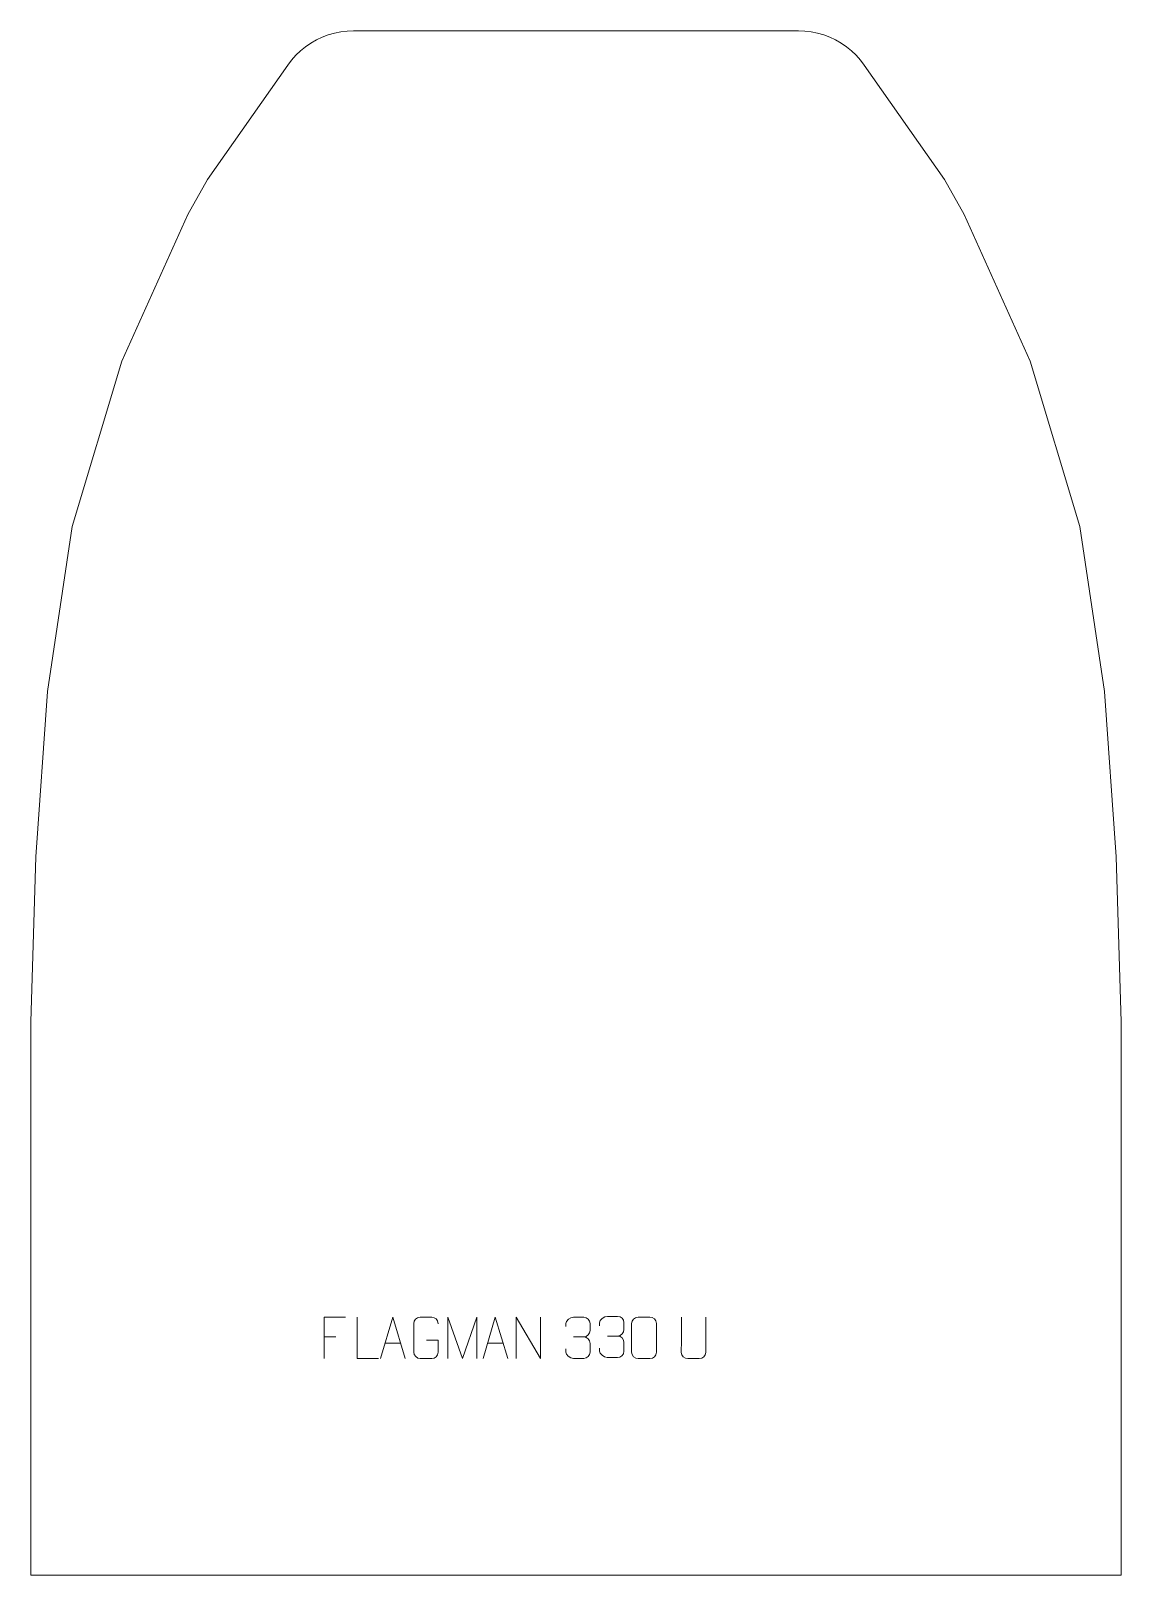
# Model space of a CAD drawing. Header units: millimetres. Extents: x -348 to 312, y 388 to 1323.
import ezdxf

# ---------------------------------------------------------------- set-up
doc = ezdxf.new("R2010")
doc.units = ezdxf.units.MM
doc.header["$MEASUREMENT"] = 0
doc.layers.add('layer 1', color=7, linetype='Continuous')

msp = doc.modelspace()

# ---------------------------------------------------------------- linework, layer by layer
at = {"layer": 'layer 1', "color": 242, "lineweight": 9}
msp.add_open_spline([(-152.166, 1322.7281), (-152.166, 1322.7281), (117.1358, 1322.7281), (117.1358, 1322.7281), (117.1358, 1322.7281), (117.1358, 1322.7281), (121.0272, 1322.5722), (121.0272, 1322.5722), (121.0272, 1322.5722), (121.0272, 1322.5722), (124.8932, 1322.1057), (124.8932, 1322.1057), (124.8932, 1322.1057), (124.8932, 1322.1057), (128.7095, 1321.3329), (128.7095, 1321.3329), (128.7095, 1321.3329), (128.7095, 1321.3329), (132.4526, 1320.2558), (132.4526, 1320.2558), (132.4526, 1320.2558), (132.4526, 1320.2558), (136.0966, 1318.8842), (136.0966, 1318.8842), (136.0966, 1318.8842), (136.0966, 1318.8842), (139.6196, 1317.225), (139.6196, 1317.225), (139.6196, 1317.225), (139.6196, 1317.225), (142.9996, 1315.2906), (142.9996, 1315.2906), (142.9996, 1315.2906), (142.9996, 1315.2906), (146.2128, 1313.0914), (146.2128, 1313.0914), (146.2128, 1313.0914), (146.2128, 1313.0914), (149.2407, 1310.6427), (149.2407, 1310.6427), (149.2407, 1310.6427), (149.2407, 1310.6427), (152.0634, 1307.9596), (152.0634, 1307.9596), (152.0634, 1307.9596), (152.0634, 1307.9596), (154.6622, 1305.0598), (154.6622, 1305.0598), (154.6622, 1305.0598), (154.6622, 1305.0598), (157.021, 1301.9612), (157.021, 1301.9612), (157.021, 1301.9612), (157.021, 1301.9612), (205.4825, 1232.7312), (205.4825, 1232.7312), (205.4825, 1232.7312), (205.4825, 1232.7312), (217.4954, 1211.593), (217.4954, 1211.593), (217.4954, 1211.593), (217.4954, 1211.593), (257.4844, 1122.7281), (257.4844, 1122.7281), (257.4844, 1122.7281), (257.4844, 1122.7281), (287.4847, 1022.7278), (287.4847, 1022.7278), (287.4847, 1022.7278), (287.4847, 1022.7278), (302.4842, 922.7283), (302.4842, 922.7283), (302.4842, 922.7283), (302.4842, 922.7283), (309.4847, 822.7278), (309.4847, 822.7278), (309.4847, 822.7278), (309.4847, 822.7278), (312.485, 722.7283), (312.485, 722.7283), (312.485, 722.7283), (312.485, 722.7283), (312.485, 387.7286), (312.485, 387.7286), (312.485, 387.7286), (312.485, 387.7286), (-347.5152, 387.7286), (-347.5152, 387.7286), (-347.5152, 387.7286), (-347.5152, 387.7286), (-347.5152, 722.7283), (-347.5152, 722.7283), (-347.5152, 722.7283), (-347.5152, 722.7283), (-344.5149, 822.7278), (-344.5149, 822.7278), (-344.5149, 822.7278), (-344.5149, 822.7278), (-337.5144, 922.7283), (-337.5144, 922.7283), (-337.5144, 922.7283), (-337.5144, 922.7283), (-322.5149, 1022.7278), (-322.5149, 1022.7278), (-322.5149, 1022.7278), (-322.5149, 1022.7278), (-292.5146, 1122.7281), (-292.5146, 1122.7281), (-292.5146, 1122.7281), (-292.5146, 1122.7281), (-252.5256, 1211.593), (-252.5256, 1211.593), (-252.5256, 1211.593), (-252.5256, 1211.593), (-240.5127, 1232.7312), (-240.5127, 1232.7312), (-240.5127, 1232.7312), (-240.5127, 1232.7312), (-192.0512, 1301.9612), (-192.0512, 1301.9612), (-192.0512, 1301.9612), (-192.0512, 1301.9612), (-189.6924, 1305.0598), (-189.6924, 1305.0598), (-189.6924, 1305.0598), (-189.6924, 1305.0598), (-187.0936, 1307.9596), (-187.0936, 1307.9596), (-187.0936, 1307.9596), (-187.0936, 1307.9596), (-184.2709, 1310.6427), (-184.2709, 1310.6427), (-184.2709, 1310.6427), (-184.2709, 1310.6427), (-181.243, 1313.0914), (-181.243, 1313.0914), (-181.243, 1313.0914), (-181.243, 1313.0914), (-178.0298, 1315.2906), (-178.0298, 1315.2906), (-178.0298, 1315.2906), (-178.0298, 1315.2906), (-174.6498, 1317.225), (-174.6498, 1317.225), (-174.6498, 1317.225), (-174.6498, 1317.225), (-171.1268, 1318.8842), (-171.1268, 1318.8842), (-171.1268, 1318.8842), (-171.1268, 1318.8842), (-167.4828, 1320.2558), (-167.4828, 1320.2558), (-167.4828, 1320.2558), (-167.4828, 1320.2558), (-163.7397, 1321.3329), (-163.7397, 1321.3329), (-163.7397, 1321.3329), (-163.7397, 1321.3329), (-159.9234, 1322.1057), (-159.9234, 1322.1057), (-159.9234, 1322.1057), (-159.9234, 1322.1057), (-156.0574, 1322.5722), (-156.0574, 1322.5722), (-156.0574, 1322.5722), (-156.0574, 1322.5722), (-152.166, 1322.7281), (-152.166, 1322.7281)], degree=3, knots=[0, 0, 0, 0, 0.02325581, 0.02325581, 0.02325581, 0.02325581, 0.04651163, 0.04651163, 0.04651163, 0.04651163, 0.06976744, 0.06976744, 0.06976744, 0.06976744, 0.09302326, 0.09302326, 0.09302326, 0.09302326, 0.11627907, 0.11627907, 0.11627907, 0.11627907, 0.13953488, 0.13953488, 0.13953488, 0.13953488, 0.1627907, 0.1627907, 0.1627907, 0.1627907, 0.18604651, 0.18604651, 0.18604651, 0.18604651, 0.20930233, 0.20930233, 0.20930233, 0.20930233, 0.23255814, 0.23255814, 0.23255814, 0.23255814, 0.25581395, 0.25581395, 0.25581395, 0.25581395, 0.27906977, 0.27906977, 0.27906977, 0.27906977, 0.30232558, 0.30232558, 0.30232558, 0.30232558, 0.3255814, 0.3255814, 0.3255814, 0.3255814, 0.34883721, 0.34883721, 0.34883721, 0.34883721, 0.37209302, 0.37209302, 0.37209302, 0.37209302, 0.39534884, 0.39534884, 0.39534884, 0.39534884, 0.41860465, 0.41860465, 0.41860465, 0.41860465, 0.44186047, 0.44186047, 0.44186047, 0.44186047, 0.46511628, 0.46511628, 0.46511628, 0.46511628, 0.48837209, 0.48837209, 0.48837209, 0.48837209, 0.51162791, 0.51162791, 0.51162791, 0.51162791, 0.53488372, 0.53488372, 0.53488372, 0.53488372, 0.55813953, 0.55813953, 0.55813953, 0.55813953, 0.58139535, 0.58139535, 0.58139535, 0.58139535, 0.60465116, 0.60465116, 0.60465116, 0.60465116, 0.62790698, 0.62790698, 0.62790698, 0.62790698, 0.65116279, 0.65116279, 0.65116279, 0.65116279, 0.6744186, 0.6744186, 0.6744186, 0.6744186, 0.69767442, 0.69767442, 0.69767442, 0.69767442, 0.72093023, 0.72093023, 0.72093023, 0.72093023, 0.74418605, 0.74418605, 0.74418605, 0.74418605, 0.76744186, 0.76744186, 0.76744186, 0.76744186, 0.79069767, 0.79069767, 0.79069767, 0.79069767, 0.81395349, 0.81395349, 0.81395349, 0.81395349, 0.8372093, 0.8372093, 0.8372093, 0.8372093, 0.86046512, 0.86046512, 0.86046512, 0.86046512, 0.88372093, 0.88372093, 0.88372093, 0.88372093, 0.90697674, 0.90697674, 0.90697674, 0.90697674, 0.93023256, 0.93023256, 0.93023256, 0.93023256, 0.95348837, 0.95348837, 0.95348837, 0.95348837, 1, 1, 1, 1], dxfattribs=at)
at = {"layer": 'layer 1', "color": 250, "lineweight": 9}
for points, knots in [([(-157.1485, 543.8551), (-157.1485, 543.8551), (-170.0225, 543.8551), (-170.0225, 543.8551), (-170.0225, 543.8551), (-170.0225, 543.8551), (-170.0225, 518.9015), (-170.0225, 518.9015)], [0, 0, 0, 0, 0.33333333, 0.33333333, 0.33333333, 0.33333333, 1, 1, 1, 1]), ([(-137.111, 518.9015), (-137.111, 518.9015), (-150.0601, 518.9015), (-150.0601, 518.9015), (-150.0601, 518.9015), (-150.0601, 518.9015), (-150.0601, 543.8551), (-150.0601, 543.8551)], [0, 0, 0, 0, 0.33333333, 0.33333333, 0.33333333, 0.33333333, 1, 1, 1, 1]), ([(-135.8039, 518.9016), (-135.8039, 518.9016), (-128.4329, 543.8551), (-128.4329, 543.8551), (-128.4329, 543.8551), (-128.4329, 543.8551), (-120.863, 518.9016), (-120.863, 518.9016)], [0, 0, 0, 0, 0.33333333, 0.33333333, 0.33333333, 0.33333333, 1, 1, 1, 1]), ([(-108.0785, 529.8873), (-108.0785, 529.8873), (-100.9104, 529.8873), (-100.9104, 529.8873), (-100.9104, 529.8873), (-100.9104, 529.8873), (-100.9104, 522.7192), (-100.9104, 522.7192), (-100.9104, 522.7192), (-101.0501, 520.3958), (-102.7273, 518.9162), (-104.8751, 518.9054), (-104.8751, 518.9054), (-107.2069, 518.9058), (-109.5389, 518.9058), (-111.8704, 518.9054), (-111.8704, 518.9054), (-113.7953, 518.8), (-115.7675, 520.6845), (-115.7563, 522.7018), (-115.7563, 522.7018), (-115.7559, 528.4719), (-115.7559, 534.2416), (-115.7563, 540.0109), (-115.7563, 540.0109), (-115.7521, 542.149), (-114.0053, 543.8682), (-111.853, 543.8548), (-111.853, 543.8548), (-109.5273, 543.8548), (-107.2012, 543.8548), (-104.8751, 543.8548), (-104.8751, 543.8548), (-102.9284, 543.8902), (-100.937, 542.3987), (-100.9104, 539.961)], [0, 0, 0, 0, 0.1, 0.1, 0.1, 0.1, 0.2, 0.2, 0.2, 0.2, 0.3, 0.3, 0.3, 0.3, 0.4, 0.4, 0.4, 0.4, 0.5, 0.5, 0.5, 0.5, 0.6, 0.6, 0.6, 0.6, 0.7, 0.7, 0.7, 0.7, 0.8, 0.8, 0.8, 0.8, 1, 1, 1, 1]), ([(-95.1759, 518.8994), (-95.1759, 518.8994), (-95.1759, 543.8573), (-95.1759, 543.8573), (-95.1759, 543.8573), (-95.1759, 543.8573), (-86.2508, 518.8994), (-86.2508, 518.8994), (-86.2508, 518.8994), (-86.2508, 518.8994), (-77.4909, 543.8568), (-77.4909, 543.8568), (-77.4909, 543.8568), (-77.4909, 543.8568), (-77.4909, 518.8994), (-77.4909, 518.8994)], [0, 0, 0, 0, 0.2, 0.2, 0.2, 0.2, 0.4, 0.4, 0.4, 0.4, 0.6, 0.6, 0.6, 0.6, 1, 1, 1, 1]), ([(-73.8039, 518.9016), (-73.8039, 518.9016), (-66.4329, 543.8551), (-66.4329, 543.8551), (-66.4329, 543.8551), (-66.4329, 543.8551), (-58.863, 518.9016), (-58.863, 518.9016)], [0, 0, 0, 0, 0.33333333, 0.33333333, 0.33333333, 0.33333333, 1, 1, 1, 1]), ([(-53.6608, 518.9016), (-53.6608, 518.9016), (-53.6608, 543.8551), (-53.6608, 543.8551), (-53.6608, 543.8551), (-53.6608, 543.8551), (-39.006, 518.9016), (-39.006, 518.9016), (-39.006, 518.9016), (-39.006, 518.9016), (-39.006, 543.8551), (-39.006, 543.8551)], [0, 0, 0, 0, 0.25, 0.25, 0.25, 0.25, 0.5, 0.5, 0.5, 0.5, 1, 1, 1, 1]), ([(-23.698, 538.1708), (-23.698, 538.1708), (-23.698, 540.028), (-23.698, 540.028), (-23.698, 540.028), (-23.7123, 541.7699), (-21.0478, 543.888), (-18.9887, 543.8653), (-18.9887, 543.8653), (-16.9246, 543.8653), (-14.8606, 543.8653), (-12.7969, 543.8653), (-12.7969, 543.8653), (-10.6024, 543.8741), (-9.0041, 542.0273), (-8.9597, 540.1152), (-8.9597, 540.1152), (-8.9601, 538.6801), (-8.9601, 537.245), (-8.9597, 535.8095), (-8.9597, 535.8095), (-9.0083, 534.156), (-10.6109, 531.926), (-12.8092, 531.936), (-12.8092, 531.936), (-10.6055, 531.9248), (-8.9975, 530.1216), (-8.9435, 528.0621), (-8.9435, 528.0621), (-8.9439, 526.2774), (-8.9439, 524.4927), (-8.9435, 522.7076), (-8.9435, 522.7076), (-8.9334, 520.6462), (-10.9883, 518.8831), (-12.8092, 518.8912), (-12.8092, 518.8912), (-14.8745, 518.8915), (-16.9397, 518.8915), (-19.0053, 518.8912), (-19.0053, 518.8912), (-21.1739, 518.9027), (-23.7049, 521.3029), (-23.7235, 522.7647), (-23.7235, 522.7647), (-23.7235, 522.7647), (-23.7235, 524.6733), (-23.7235, 524.6733)], [0, 0, 0, 0, 0.07692308, 0.07692308, 0.07692308, 0.07692308, 0.15384615, 0.15384615, 0.15384615, 0.15384615, 0.23076923, 0.23076923, 0.23076923, 0.23076923, 0.30769231, 0.30769231, 0.30769231, 0.30769231, 0.38461538, 0.38461538, 0.38461538, 0.38461538, 0.46153846, 0.46153846, 0.46153846, 0.46153846, 0.53846154, 0.53846154, 0.53846154, 0.53846154, 0.61538462, 0.61538462, 0.61538462, 0.61538462, 0.69230769, 0.69230769, 0.69230769, 0.69230769, 0.76923077, 0.76923077, 0.76923077, 0.76923077, 0.84615385, 0.84615385, 0.84615385, 0.84615385, 1, 1, 1, 1]), ([(-3.2547, 538.7181), (-3.2547, 538.7181), (-3.2547, 540.5753), (-3.2547, 540.5753), (-3.2547, 540.5753), (-3.269, 542.3172), (-0.6045, 544.4353), (1.4546, 544.4126), (1.4546, 544.4126), (3.5187, 544.4126), (5.5827, 544.4126), (7.6464, 544.4126), (7.6464, 544.4126), (9.8409, 544.4214), (11.4392, 542.5746), (11.4836, 540.6625), (11.4836, 540.6625), (11.4832, 539.2274), (11.4832, 537.7923), (11.4836, 536.3568), (11.4836, 536.3568), (11.435, 534.7033), (9.8324, 532.4733), (7.6341, 532.4833), (7.6341, 532.4833), (9.8378, 532.4721), (11.4458, 530.6689), (11.4998, 528.6094), (11.4998, 528.6094), (11.4994, 526.8247), (11.4994, 525.04), (11.4998, 523.2549), (11.4998, 523.2549), (11.5099, 521.1935), (9.455, 519.4304), (7.6341, 519.4385), (7.6341, 519.4385), (5.5688, 519.4388), (3.5036, 519.4388), (1.438, 519.4385), (1.438, 519.4385), (-0.7306, 519.45), (-3.2616, 521.8502), (-3.2802, 523.312), (-3.2802, 523.312), (-3.2802, 523.312), (-3.2802, 525.2206), (-3.2802, 525.2206)], [0, 0, 0, 0, 0.07692308, 0.07692308, 0.07692308, 0.07692308, 0.15384615, 0.15384615, 0.15384615, 0.15384615, 0.23076923, 0.23076923, 0.23076923, 0.23076923, 0.30769231, 0.30769231, 0.30769231, 0.30769231, 0.38461538, 0.38461538, 0.38461538, 0.38461538, 0.46153846, 0.46153846, 0.46153846, 0.46153846, 0.53846154, 0.53846154, 0.53846154, 0.53846154, 0.61538462, 0.61538462, 0.61538462, 0.61538462, 0.69230769, 0.69230769, 0.69230769, 0.69230769, 0.76923077, 0.76923077, 0.76923077, 0.76923077, 0.84615385, 0.84615385, 0.84615385, 0.84615385, 1, 1, 1, 1]), ([(20.0858, 543.8776), (22.4519, 543.8776), (24.8184, 543.8776), (27.1849, 543.8776), (27.1849, 543.8776), (29.1654, 543.9132), (31.1914, 542.4189), (31.2185, 539.9768), (31.2185, 539.9768), (31.2181, 534.2194), (31.2181, 528.4616), (31.2185, 522.7034), (31.2185, 522.7034), (31.0764, 520.3758), (29.37, 518.8935), (27.1849, 518.8827), (27.1849, 518.8827), (24.8125, 518.8831), (22.4401, 518.8831), (20.0681, 518.8827), (20.0681, 518.8827), (18.1096, 518.7771), (16.1032, 520.665), (16.1146, 522.686), (16.1146, 522.686), (16.115, 528.4666), (16.115, 534.2469), (16.1146, 540.0267), (16.1146, 540.0267), (16.1189, 542.1687), (17.896, 543.8912), (20.0858, 543.8776)], [0, 0, 0, 0, 0.11111111, 0.11111111, 0.11111111, 0.11111111, 0.22222222, 0.22222222, 0.22222222, 0.22222222, 0.33333333, 0.33333333, 0.33333333, 0.33333333, 0.44444444, 0.44444444, 0.44444444, 0.44444444, 0.55555556, 0.55555556, 0.55555556, 0.55555556, 0.66666667, 0.66666667, 0.66666667, 0.66666667, 0.77777778, 0.77777778, 0.77777778, 0.77777778, 1, 1, 1, 1]), ([(60.9937, 543.8593), (60.9933, 538.3198), (61.0891, 528.118), (61.0895, 522.5776), (61.0895, 522.5776), (60.9497, 520.3381), (59.2725, 518.9119), (57.1248, 518.9014), (57.1248, 518.9014), (54.7929, 518.9018), (52.461, 518.9018), (50.1295, 518.9014), (50.1295, 518.9014), (48.2045, 518.7999), (46.2324, 520.6164), (46.2436, 522.5609), (46.2436, 522.5609), (46.2439, 528.1228), (46.3393, 538.2982), (46.3389, 543.8593)], [0, 0, 0, 0, 0.16666667, 0.16666667, 0.16666667, 0.16666667, 0.33333333, 0.33333333, 0.33333333, 0.33333333, 0.5, 0.5, 0.5, 0.5, 0.66666667, 0.66666667, 0.66666667, 0.66666667, 1, 1, 1, 1])]:
    msp.add_open_spline(points, degree=3, knots=knots, dxfattribs=at)
for points in [[(-170.0225, 531.9754), (-170.0225, 531.9754), (-162.8544, 531.9754), (-162.8544, 531.9754)], [(-133.0813, 528.151), (-133.0813, 528.151), (-123.5856, 528.151), (-123.5856, 528.151)], [(-71.0813, 528.151), (-71.0813, 528.151), (-61.5856, 528.151), (-61.5856, 528.151)], [(-18.9883, 531.9256), (-18.9883, 531.9256), (-12.7919, 531.9256), (-12.7919, 531.9256)], [(1.455, 532.4729), (1.455, 532.4729), (7.6514, 532.4729), (7.6514, 532.4729)]]:
    msp.add_open_spline(points, degree=3, dxfattribs=at)

doc.saveas('drawing.dxf')
